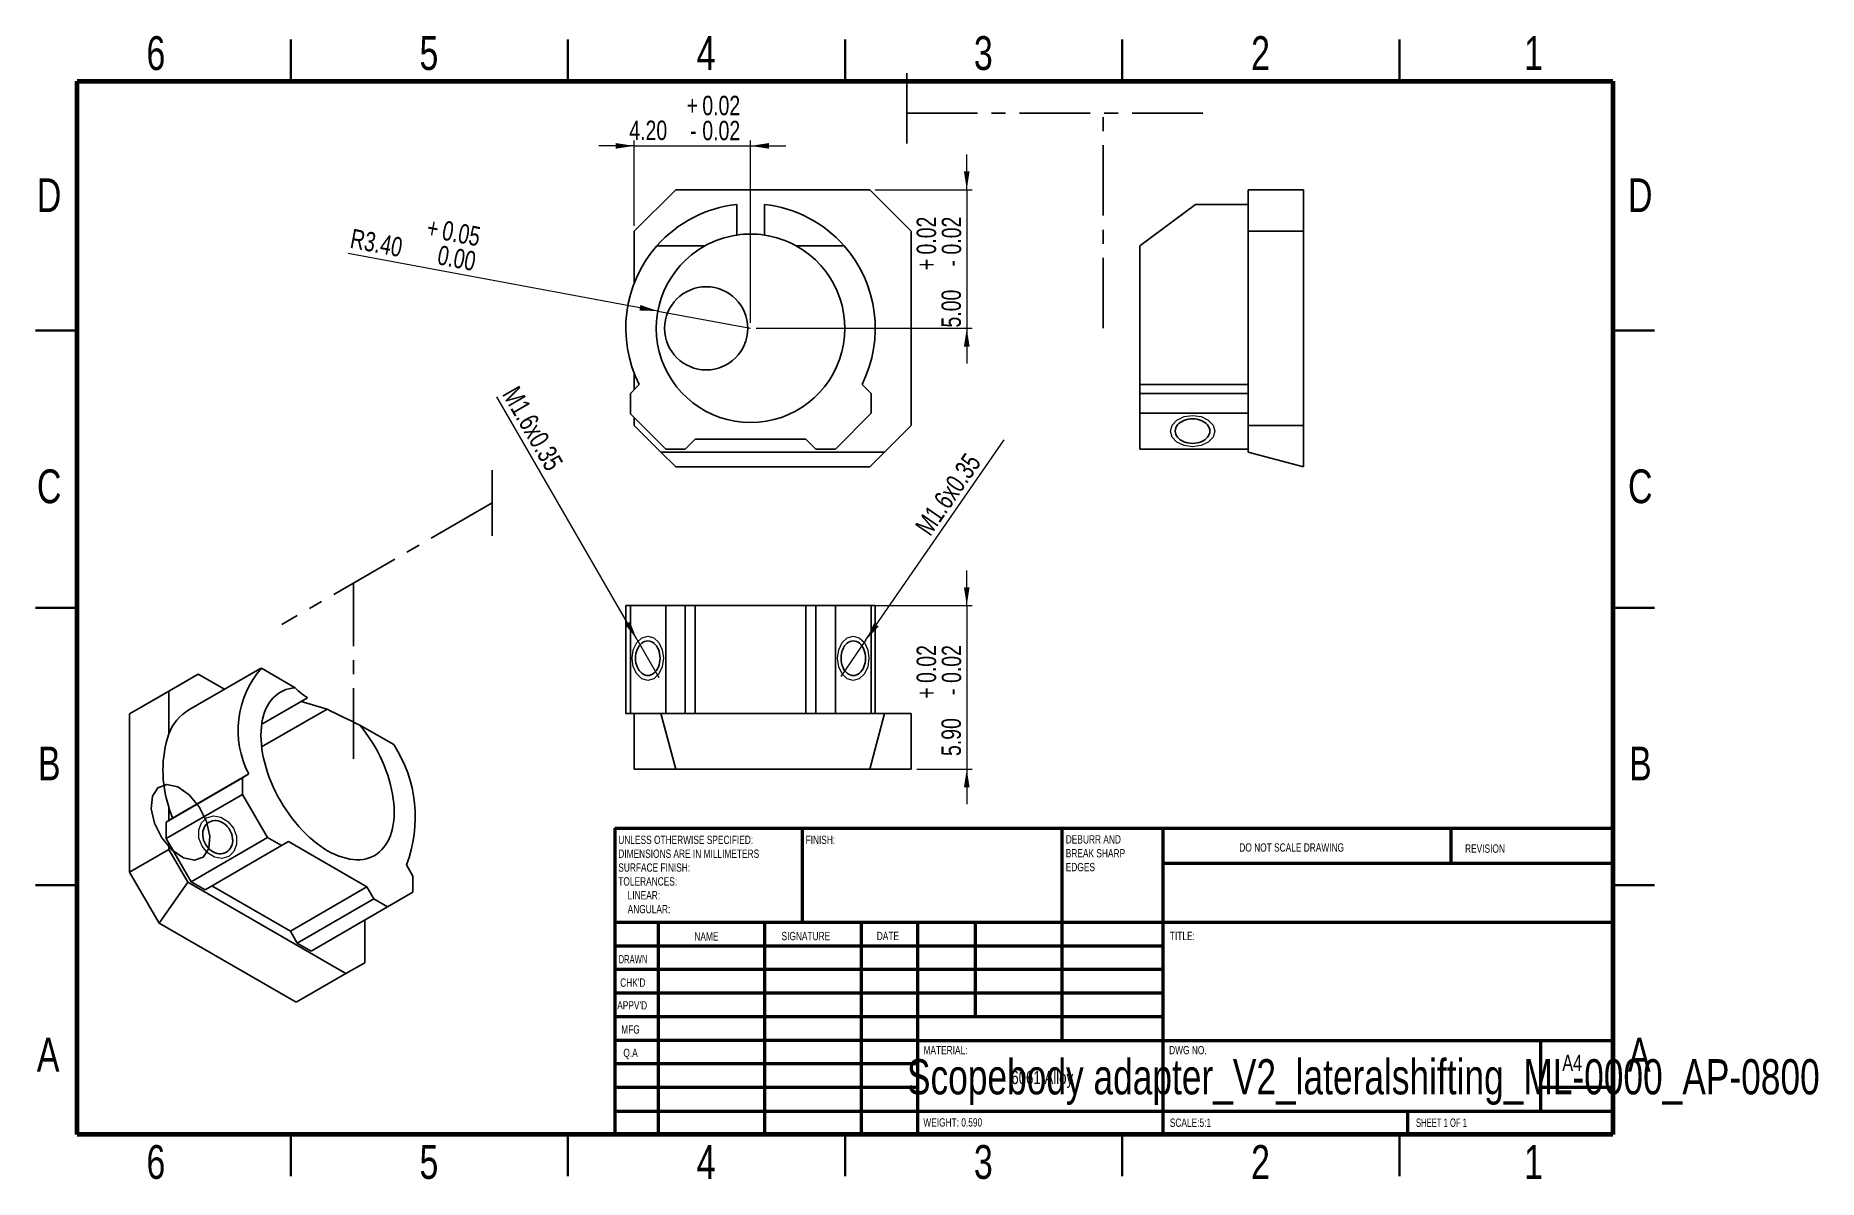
# Model space of a CAD drawing. Header units: millimetres. Extents: x 2 to 324, y 2 to 208.
import ezdxf

# ---------------------------------------------------------------- set-up
doc = ezdxf.new("R2010")
doc.units = ezdxf.units.MM
doc.linetypes.add('CENTERX2', pattern=[20.32, 12.7, -2.54, 2.54, -2.54])
doc.styles.add('SLDTEXTSTYLE0', font='TXT', dxfattribs={"width": 0.75})
doc.styles.add('SLDTEXTSTYLE1', font='TXT', dxfattribs={"width": 0.686449})
doc.styles.add('SLDTEXTSTYLE2', font='TXT', dxfattribs={"width": 0.6875})
doc.dimstyles.new('SLDDIMSTYLE0', dxfattribs={"dimtxt": 3.5, "dimasz": 3.302, "dimexe": 0, "dimexo": 0.0625, "dimgap": 0.875, "dimtad": 1, "dimlfac": 0.2, "dimrnd": 1e-09, "dimzin": 4, "dimdsep": 46, "dimtxsty": 'SLDTEXTSTYLE0', "dimsah": 1, "dimcen": 0.09, "dimadec": 0, "dimazin": 1, "dimtol": 1, "dimtp": 0.02, "dimtm": 0.02, "dimtfac": 1, "dimtmove": 0, "dimatfit": 0, "dimfxl": 0, "dimfrac": 2, "dimtolj": 1, "dimarcsym": 0})
doc.dimstyles.new('SLDDIMSTYLE1', dxfattribs={"dimtxt": 3.5, "dimasz": 3.302, "dimexe": 0, "dimexo": 0.0625, "dimgap": 0.875, "dimtad": 1, "dimlfac": 0.2, "dimrnd": 1e-09, "dimzin": 4, "dimdsep": 46, "dimtxsty": 'SLDTEXTSTYLE0', "dimsah": 1, "dimcen": 0, "dimadec": 0, "dimazin": 1, "dimtol": 1, "dimtp": 0.05, "dimtfac": 1, "dimtofl": 0, "dimtmove": 0, "dimatfit": 3, "dimfxl": 0, "dimfrac": 2, "dimtolj": 1, "dimtzin": 0, "dimarcsym": 0})
doc.dimstyles.new('SLDDIMSTYLE2', dxfattribs={"dimtxt": 3.5, "dimasz": 3.302, "dimexe": 0, "dimexo": 0.0625, "dimgap": 0.875, "dimtad": 1, "dimlfac": 0.2, "dimrnd": 1e-09, "dimzin": 12, "dimdsep": 46, "dimtxsty": 'SLDTEXTSTYLE0', "dimblk1": 'NONE', "dimsah": 1, "dimcen": 0, "dimadec": 0, "dimazin": 3, "dimtfac": 1, "dimtmove": 0, "dimatfit": 3, "dimldrblk": 'NONE', "dimfxl": 0, "dimfrac": 2, "dimtolj": 1, "dimtzin": 12, "dimarcsym": 0})

# ---------------------------------------------------------------- blocks, each defined once
blk = doc.blocks.new('SW_NOTE_0')
at = {"color": 0, "linetype": 'Continuous', "lineweight": 0, "char_height": 1.5, "attachment_point": 1, "style": 'SLDTEXTSTYLE0'}
for s, insert in [('UNLESS OTHERWISE SPECIFIED:', (0, 1.93)), ('SURFACE FINISH:', (0, -3.07)), ('DIMENSIONS ARE IN MILLIMETERS', (0, -0.57)), ('TOLERANCES:', (0, -5.57)), ('LINEAR:', (1.69, -8.07)), ('ANGULAR:', (1.69, -10.57))]:
    blk.add_mtext(s, dxfattribs=dict(at, insert=insert))
blk = doc.blocks.new('SW_NOTE_0_1')
at = {"color": 0, "linetype": 'Continuous', "lineweight": 0, "char_height": 1.5, "attachment_point": 1, "style": 'SLDTEXTSTYLE0'}
for s, insert in [('DEBURR AND', (0, 1.93)), ('BREAK SHARP', (0, -0.57)), ('EDGES', (0, -3.07))]:
    blk.add_mtext(s, dxfattribs=dict(at, insert=insert))
blk = doc.blocks.new('_D')
at = {"color": 7, "linetype": 'Continuous', "lineweight": 0}
for p, q in [((110.45, 188.32), (104.1, 188.32)), ((110.45, 173.92), (110.45, 189.32)), ((110.45, 188.32), (131.45, 188.32)), ((131.45, 156.42), (131.45, 189.32)), ((131.45, 188.32), (137.8, 188.32))]:
    blk.add_line(p, q, dxfattribs=at)
at = {"color": 7, "linetype": 'Continuous', "lineweight": 18}
for points in [[(110.45, 188.32), (107.15, 188.83), (107.15, 187.82)], [(131.45, 188.32), (134.75, 187.82), (134.75, 188.83)]]:
    blk.add_solid(points, dxfattribs=at)
at = {"color": 7, "linetype": 'Continuous', "lineweight": 18, "char_height": 3.5, "attachment_point": 1, "style": 'SLDTEXTSTYLE0'}
for s, insert in [('+', (119.92, 197.36)), ('0.02', (122.75, 197.36)), ('4.20', (109.58, 192.89)), ('-', (120.56, 192.84)), ('0.02', (122.75, 192.84))]:
    blk.add_mtext(s, dxfattribs=dict(at, insert=insert))
blk = doc.blocks.new('_D_1')
at = {"color": 7, "linetype": 'Continuous', "lineweight": 0}
for p, q in [((170.45, 180.42), (170.45, 186.77)), ((153.95, 180.42), (171.45, 180.42)), ((170.45, 180.42), (170.45, 155.42)), ((132.45, 155.42), (171.45, 155.42)), ((170.45, 155.42), (170.45, 149.07))]:
    blk.add_line(p, q, dxfattribs=at)
at = {"color": 7, "linetype": 'Continuous', "lineweight": 18}
for points in [[(170.45, 180.42), (170.96, 183.72), (169.94, 183.72)], [(170.45, 155.42), (169.94, 152.12), (170.96, 152.12)]]:
    blk.add_solid(points, dxfattribs=at)
at = {"color": 7, "linetype": 'Continuous', "lineweight": 18, "char_height": 3.5, "attachment_point": 1, "rotation": 90, "style": 'SLDTEXTSTYLE0'}
for s, insert in [('0.02', (161.41, 168.73)), ('0.02', (165.94, 168.73)), ('+', (161.41, 165.9)), ('-', (165.94, 166.54)), ('5.00', (165.89, 155.56))]:
    blk.add_mtext(s, dxfattribs=dict(at, insert=insert))
blk = doc.blocks.new('_D_2')
at = {"color": 7, "linetype": 'Continuous', "lineweight": 0}
for q in [(58.86, 168.93), (131.45, 155.42)]:
    blk.add_line((114.74, 158.53), q, dxfattribs=at)
at = {"color": 7, "linetype": 'Continuous', "lineweight": 18}
blk.add_solid([(114.74, 158.53), (111.59, 159.63), (111.4, 158.64)], dxfattribs=at)
at = {"color": 7, "linetype": 'Continuous', "lineweight": 18, "char_height": 3.5, "attachment_point": 1, "rotation": 349.4541, "style": 'SLDTEXTSTYLE0'}
for s, insert in [('+', (73.47, 175.39)), ('0.05', (76.25, 174.88)), ('R3.40', (59.69, 173.41)), ('0.00', (75.42, 170.43))]:
    blk.add_mtext(s, dxfattribs=dict(at, insert=insert))
blk = doc.blocks.new('_D_3')
at = {"color": 7, "linetype": 'Continuous', "lineweight": 0}
for p, q in [((170.45, 105.42), (170.45, 111.77)), ((149.45, 105.42), (171.45, 105.42)), ((170.45, 105.42), (170.45, 75.92)), ((161.45, 75.92), (171.45, 75.92)), ((170.45, 75.92), (170.45, 69.57))]:
    blk.add_line(p, q, dxfattribs=at)
at = {"color": 7, "linetype": 'Continuous', "lineweight": 18}
for points in [[(170.45, 105.42), (170.96, 108.72), (169.94, 108.72)], [(170.45, 75.92), (169.94, 72.62), (170.96, 72.62)]]:
    blk.add_solid(points, dxfattribs=at)
at = {"color": 7, "linetype": 'Continuous', "lineweight": 18, "char_height": 3.5, "attachment_point": 1, "rotation": 90, "style": 'SLDTEXTSTYLE0'}
for s, insert in [('0.02', (161.41, 91.46)), ('0.02', (165.94, 91.46)), ('+', (161.41, 88.63)), ('-', (165.94, 89.27)), ('5.90', (165.89, 78.28))]:
    blk.add_mtext(s, dxfattribs=dict(at, insert=insert))
blk = doc.blocks.new('_D_4')
at = {"color": 7, "linetype": 'Continuous', "lineweight": 0}
for q in [(85.69, 143.08), (114.92, 92.46)]:
    blk.add_line((110.92, 99.38), q, dxfattribs=at)
at = {"color": 7, "linetype": 'Continuous', "lineweight": 18}
blk.add_solid([(110.92, 99.38), (109.71, 102.5), (108.83, 101.99)], dxfattribs=at)
at = {"color": 7, "linetype": 'Continuous', "lineweight": 18, "insert": (89.59, 145.33), "char_height": 3.5, "attachment_point": 1, "rotation": 300, "style": 'SLDTEXTSTYLE0'}
blk.add_mtext('M1.6x0.35', dxfattribs=at)
blk = doc.blocks.new('_None')
blk = doc.blocks.new('_D_5')
at = {"color": 7, "linetype": 'Continuous', "lineweight": 0}
for q in [(177.21, 135.32), (147.71, 92.63)]:
    blk.add_line((152.26, 99.21), q, dxfattribs=at)
at = {"color": 7, "linetype": 'Continuous', "lineweight": 18}
blk.add_solid([(152.26, 99.21), (154.56, 101.64), (153.72, 102.22)], dxfattribs=at)
at = {"color": 7, "linetype": 'Continuous', "lineweight": 18, "insert": (160.97, 119.74), "char_height": 3.5, "attachment_point": 1, "rotation": 55.3562, "style": 'SLDTEXTSTYLE0'}
blk.add_mtext('M1.6x0.35', dxfattribs=at)

msp = doc.modelspace()

# ---------------------------------------------------------------- linework, layer by layer
at = {"color": 7, "linetype": 'Continuous', "lineweight": 35}
for p, q in [((48.5, 200), (48.5, 207.5)), ((98.5, 200), (98.5, 207.5)), ((148.5, 207.5), (148.5, 200)), ((148.5, 200), (148.5, 207.5)), ((198.5, 200), (198.5, 207.5)), ((248.5, 200), (248.5, 207.5)), ((10, 155), (2.5, 155)), ((287, 155), (294.5, 155)), ((2.5, 105), (10, 105)), ((10, 105), (2.5, 105)), ((294.5, 105), (287, 105)), ((287, 105), (294.5, 105)), ((10, 55), (2.5, 55)), ((287, 55), (294.5, 55)), ((48.5, 10), (48.5, 2.5)), ((98.5, 10), (98.5, 2.5)), ((148.5, 2.5), (148.5, 10)), ((148.5, 10), (148.5, 2.5)), ((198.5, 10), (198.5, 2.5)), ((248.5, 10), (248.5, 2.5))]:
    msp.add_line(p, q, dxfattribs=at)
at = {"color": 7, "linetype": 'Continuous', "lineweight": 70}
for p, q in [((10, 10), (10, 200)), ((10, 200), (287, 200)), ((287, 200), (287, 10)), ((287, 10), (10, 10))]:
    msp.add_line(p, q, dxfattribs=at)
at = {"color": 7, "linetype": 'CENTERX2'}
for p, q in [((159.667, 201.469), (159.667, 186.969)), ((159.667, 194.219), (213.331, 194.219)), ((195.073, 155.419), (195.073, 194.219)), ((84.867, 129.844), (84.867, 118.004)), ((84.867, 123.924), (46.921, 102.018)), ((59.831, 77.789), (59.831, 109.471))]:
    msp.add_line(p, q, dxfattribs=at)
at = {"color": 7, "linetype": 'Continuous', "lineweight": 25}
for p, q in [((117.951, 180.419), (110.451, 172.919)), ((117.951, 180.419), (152.951, 180.419)), ((160.451, 172.919), (152.951, 180.419)), ((221.183, 172.919), (221.183, 180.419)), ((221.183, 180.419), (231.183, 180.419)), ((231.183, 180.419), (231.183, 172.919)), ((128.951, 177.779), (128.951, 172.234)), ((133.951, 172.234), (133.951, 177.779)), ((201.683, 170.279), (211.683, 177.779)), ((221.183, 177.779), (211.683, 177.779)), ((110.451, 163.496), (110.451, 172.919)), ((160.451, 172.919), (160.451, 137.919)), ((231.183, 172.919), (221.183, 172.919)), ((221.183, 172.919), (221.183, 137.919)), ((231.183, 172.919), (231.183, 137.919)), ((114.557, 170.279), (123.195, 170.279)), ((139.707, 170.279), (148.345, 170.279)), ((201.683, 145.315), (201.683, 170.279)), ((111.349, 145.311), (109.779, 143.655)), ((110.451, 144.364), (110.451, 147.341)), ((153.219, 143.651), (151.555, 145.315)), ((201.683, 145.315), (221.183, 145.315)), ((201.683, 143.651), (201.683, 145.315)), ((109.779, 143.655), (109.779, 140.023)), ((153.219, 140.115), (153.219, 143.651)), ((201.683, 143.651), (221.183, 143.651)), ((201.683, 140.115), (201.683, 143.651)), ((109.779, 140.023), (116.149, 133.652)), ((110.451, 137.919), (110.451, 139.35)), ((146.754, 133.651), (153.219, 140.115)), ((221.183, 140.115), (201.683, 140.115)), ((201.683, 133.651), (201.683, 140.115)), ((110.451, 137.919), (115.272, 133.098)), ((119.685, 133.652), (121.451, 135.419)), ((121.451, 135.419), (141.451, 135.419)), ((141.451, 135.419), (143.219, 133.651)), ((155.631, 133.098), (160.451, 137.919)), ((221.183, 137.919), (231.183, 137.919)), ((221.183, 133.098), (221.183, 137.919)), ((231.183, 137.919), (231.183, 130.419)), ((115.272, 133.098), (155.631, 133.098)), ((115.272, 133.098), (117.951, 130.419)), ((116.149, 133.652), (119.685, 133.652)), ((143.219, 133.651), (146.754, 133.651)), ((152.951, 130.419), (155.631, 133.098)), ((201.683, 133.651), (221.183, 133.651)), ((231.183, 130.419), (221.183, 133.098)), ((152.951, 130.419), (117.951, 130.419)), ((108.951, 105.42), (108.951, 85.92)), ((108.951, 105.42), (109.779, 105.42)), ((109.779, 105.42), (109.779, 85.92)), ((109.779, 105.42), (116.149, 105.42)), ((116.149, 85.92), (116.149, 105.42)), ((116.149, 105.42), (119.685, 105.42)), ((119.685, 105.42), (119.685, 85.92)), ((119.685, 105.42), (121.451, 105.42)), ((121.451, 105.42), (121.451, 85.92)), ((121.451, 105.42), (141.451, 105.42)), ((141.451, 105.42), (141.451, 85.92)), ((141.451, 105.42), (143.219, 105.42)), ((143.219, 85.92), (143.219, 105.42)), ((143.219, 105.42), (146.754, 105.42)), ((146.754, 105.42), (146.754, 85.92)), ((146.754, 105.42), (153.219, 105.42)), ((153.219, 85.92), (153.219, 105.42)), ((153.219, 105.42), (153.951, 105.42)), ((153.951, 85.92), (153.951, 105.42)), ((42.918, 94.005), (30.12, 86.617)), ((43.211, 94.121), (49.32, 90.595)), ((24.752, 88.973), (31.823, 93.055)), ((31.823, 93.055), (26.52, 89.993)), ((31.823, 93.055), (36.548, 90.328)), ((26.52, 89.993), (19.449, 85.911)), ((19.449, 85.911), (24.752, 88.973)), ((26.52, 82.299), (26.52, 89.993)), ((51.547, 88.778), (43.268, 83.998)), ((55.082, 86.737), (50.369, 88.098)), ((19.449, 57.332), (19.449, 85.911)), ((43.267, 79.916), (55.082, 86.737)), ((60.995, 83.855), (67.103, 80.329)), ((108.951, 85.92), (109.779, 85.92)), ((109.779, 85.92), (110.451, 85.92)), ((110.451, 75.92), (110.451, 85.92)), ((110.451, 85.92), (115.272, 85.92)), ((115.272, 85.92), (155.631, 85.92)), ((115.272, 85.92), (117.951, 75.92)), ((152.951, 75.92), (155.631, 85.92)), ((155.631, 85.92), (160.451, 85.92)), ((160.451, 85.92), (160.451, 75.92)), ((26.044, 66.372), (39.833, 74.332)), ((27.155, 67.083), (40.943, 75.043)), ((40.943, 75.043), (39.833, 74.332)), ((39.833, 74.332), (39.833, 71.366)), ((117.951, 75.92), (110.451, 75.92)), ((152.951, 75.92), (117.951, 75.92)), ((160.451, 75.92), (152.951, 75.92)), ((39.833, 71.366), (26.044, 63.406)), ((39.833, 71.366), (44.337, 63.564)), ((26.52, 66.677), (26.52, 69.107)), ((26.52, 66.677), (26.044, 66.372)), ((26.044, 63.406), (26.044, 66.372)), ((27.155, 67.083), (26.52, 66.677)), ((19.449, 57.332), (26.52, 61.414)), ((26.044, 63.406), (26.52, 62.583)), ((26.52, 62.583), (30.549, 55.604)), ((26.52, 61.414), (26.52, 62.583)), ((26.52, 61.414), (29.928, 55.51)), ((30.549, 55.604), (44.337, 63.564)), ((46.837, 62.121), (33.049, 54.161)), ((44.337, 63.564), (46.837, 62.121)), ((46.837, 62.121), (48.086, 62.842)), ((48.086, 62.842), (62.228, 54.678)), ((70.55, 56.596), (69.373, 58.634)), ((24.752, 48.146), (19.449, 57.332)), ((29.928, 55.51), (24.752, 48.146)), ((29.928, 55.51), (58.466, 39.035)), ((33.049, 54.161), (30.549, 55.604)), ((34.298, 54.882), (48.44, 46.718)), ((62.228, 54.678), (48.44, 46.718)), ((62.228, 54.678), (63.478, 52.513)), ((70.55, 53.709), (70.55, 56.596)), ((49.69, 44.553), (63.478, 52.513)), ((63.478, 52.513), (65.978, 51.07)), ((65.978, 51.07), (70.55, 53.709)), ((65.978, 51.07), (52.19, 43.11)), ((61.875, 48.701), (61.875, 41.004)), ((49.501, 33.859), (24.752, 48.146)), ((48.44, 46.718), (49.69, 44.553)), ((52.19, 43.11), (49.69, 44.553)), ((49.501, 33.859), (58.466, 39.035)), ((58.466, 39.035), (61.875, 41.004))]:
    msp.add_line(p, q, dxfattribs=at)
at = {"color": 7, "linetype": 'Continuous', "lineweight": 50}
for p, q in [((107, 65.25), (287, 65.25)), ((107, 65.25), (107, 10)), ((140.8, 48.25), (140.8, 65.25)), ((187.6, 65.25), (187.6, 27)), ((205.8, 65.25), (205.8, 10)), ((257.8, 58.875), (257.8, 65.25)), ((287, 58.875), (205.8, 58.875)), ((287, 48.25), (107, 48.25)), ((114.8, 48.25), (114.8, 10)), ((133.991, 48.25), (133.991, 10)), ((151.399, 48.25), (151.399, 10)), ((161.6, 10), (161.6, 48.25)), ((172, 31.25), (172, 48.25)), ((205.8, 44), (107, 44)), ((205.8, 39.75), (107, 39.75)), ((205.8, 35.5), (107, 35.5)), ((205.8, 31.25), (107, 31.25)), ((161.6, 27), (107, 27)), ((161.6, 27), (287, 27)), ((274, 14.25), (274, 27)), ((161.6, 22.75), (107, 22.75)), ((161.6, 18.5), (107, 18.5)), ((287, 18.5), (274, 18.5)), ((107, 14.25), (287, 14.25)), ((250, 10), (250, 14.25))]:
    msp.add_line(p, q, dxfattribs=at)
at = {"color": 7, "linetype": 'Continuous', "lineweight": 18, "flags": 128}
for points in [[(215.183, 136.883), (214.878, 135.801), (214.011, 134.883), (212.713, 134.27), (211.183, 134.055), (209.652, 134.27), (208.354, 134.883), (207.487, 135.801), (207.183, 136.883), (207.487, 137.966), (208.354, 138.883), (209.652, 139.496), (211.183, 139.712), (212.713, 139.496), (214.011, 138.883), (214.878, 137.966), (215.183, 136.883)], [(112.917, 91.92), (111.835, 92.225), (110.917, 93.092), (110.304, 94.39), (110.088, 95.92), (110.304, 97.451), (110.917, 98.749), (111.835, 99.616), (112.917, 99.92), (113.999, 99.616), (114.917, 98.749), (115.53, 97.451), (115.745, 95.92), (115.53, 94.39), (114.917, 93.092), (113.999, 92.225), (112.917, 91.92)], [(149.987, 91.92), (148.904, 92.225), (147.987, 93.092), (147.374, 94.39), (147.158, 95.92), (147.374, 97.451), (147.987, 98.749), (148.904, 99.616), (149.987, 99.92), (151.069, 99.616), (151.987, 98.749), (152.6, 97.451), (152.815, 95.92), (152.6, 94.39), (151.987, 93.092), (151.069, 92.225), (149.987, 91.92)], [(32.506, 62.012), (31.956, 63.462), (31.92, 64.94), (32.404, 66.22), (33.334, 67.109), (34.569, 67.47), (35.92, 67.249), (37.182, 66.479), (38.163, 65.278), (38.713, 63.828), (38.748, 62.35), (38.264, 61.069), (37.334, 60.181), (36.1, 59.819), (34.748, 60.041), (33.486, 60.811), (32.506, 62.012)]]:
    msp.add_lwpolyline(points, dxfattribs=at)
at = {"color": 7, "linetype": 'Continuous', "lineweight": 25, "flags": 128}
for points in [[(211.183, 139.093), (210.775, 139.074), (210.374, 139.018), (209.987, 138.925), (209.62, 138.797), (209.28, 138.636), (208.973, 138.446), (208.703, 138.228), (208.476, 137.988), (208.295, 137.729), (208.164, 137.455), (208.084, 137.172), (208.058, 136.883), (208.084, 136.595), (208.164, 136.311), (208.295, 136.038), (208.476, 135.778), (208.703, 135.538), (208.973, 135.321), (209.28, 135.13), (209.62, 134.97), (209.987, 134.842), (210.374, 134.749), (210.775, 134.692), (211.183, 134.673), (211.591, 134.692), (211.991, 134.749), (212.378, 134.842), (212.745, 134.97), (213.085, 135.13), (213.392, 135.321), (213.662, 135.538), (213.889, 135.778), (214.07, 136.038), (214.201, 136.311), (214.281, 136.595), (214.308, 136.883), (214.281, 137.172), (214.201, 137.455), (214.07, 137.729), (213.889, 137.988), (213.662, 138.228), (213.392, 138.446), (213.085, 138.636), (212.745, 138.797), (212.378, 138.925), (211.991, 139.018), (211.591, 139.074), (211.183, 139.093)], [(115.127, 95.92), (115.108, 96.328), (115.051, 96.729), (114.958, 97.116), (114.831, 97.483), (114.67, 97.823), (114.479, 98.13), (114.262, 98.4), (114.022, 98.627), (113.763, 98.808), (113.489, 98.939), (113.205, 99.019), (112.917, 99.045), (112.628, 99.019), (112.345, 98.939), (112.071, 98.808), (111.812, 98.627), (111.572, 98.4), (111.354, 98.13), (111.164, 97.823), (111.003, 97.483), (110.875, 97.116), (110.782, 96.729), (110.726, 96.328), (110.707, 95.92), (110.726, 95.513), (110.782, 95.112), (110.875, 94.725), (111.003, 94.358), (111.164, 94.018), (111.354, 93.711), (111.572, 93.441), (111.812, 93.214), (112.071, 93.033), (112.345, 92.902), (112.628, 92.822), (112.917, 92.795), (113.205, 92.822), (113.489, 92.902), (113.763, 93.033), (114.022, 93.214), (114.262, 93.441), (114.479, 93.711), (114.67, 94.018), (114.831, 94.358), (114.958, 94.725), (115.051, 95.112), (115.108, 95.513), (115.127, 95.92)], [(152.196, 95.92), (152.178, 96.328), (152.121, 96.729), (152.028, 97.116), (151.9, 97.483), (151.74, 97.823), (151.549, 98.13), (151.332, 98.4), (151.092, 98.627), (150.832, 98.808), (150.559, 98.939), (150.275, 99.019), (149.987, 99.045), (149.698, 99.019), (149.415, 98.939), (149.141, 98.808), (148.882, 98.627), (148.642, 98.4), (148.424, 98.13), (148.234, 97.823), (148.073, 97.483), (147.945, 97.116), (147.852, 96.729), (147.796, 96.328), (147.777, 95.92), (147.796, 95.513), (147.852, 95.112), (147.945, 94.725), (148.073, 94.358), (148.234, 94.018), (148.424, 93.711), (148.642, 93.441), (148.882, 93.214), (149.141, 93.033), (149.415, 92.902), (149.698, 92.822), (149.987, 92.795), (150.275, 92.822), (150.559, 92.902), (150.832, 93.033), (151.092, 93.214), (151.332, 93.441), (151.549, 93.711), (151.74, 94.018), (151.9, 94.358), (152.028, 94.725), (152.121, 95.112), (152.178, 95.513), (152.196, 95.92)], [(60.995, 83.855), (61.575, 83.124), (62.134, 82.367), (62.672, 81.588), (63.185, 80.788), (63.674, 79.97), (64.136, 79.137), (64.57, 78.292), (64.974, 77.436), (65.347, 76.573), (65.688, 75.705), (65.997, 74.835), (66.271, 73.966), (66.51, 73.101), (66.714, 72.242), (66.881, 71.392), (67.011, 70.553), (67.105, 69.729), (67.16, 68.921), (67.178, 68.133), (67.158, 67.367), (67.101, 66.625), (67.006, 65.91), (66.874, 65.223), (66.705, 64.568), (66.5, 63.945), (66.259, 63.358), (65.983, 62.807), (65.673, 62.295), (65.33, 61.823), (64.956, 61.393), (64.55, 61.006), (64.115, 60.663), (63.652, 60.365), (63.162, 60.114), (62.647, 59.91), (62.108, 59.753), (61.548, 59.645), (60.968, 59.585), (60.369, 59.574), (59.754, 59.611), (59.124, 59.697), (58.482, 59.832), (57.83, 60.014), (57.169, 60.244), (56.502, 60.52), (55.831, 60.843), (55.157, 61.21), (54.484, 61.62), (53.813, 62.073), (53.145, 62.567), (52.485, 63.1), (51.832, 63.671), (51.19, 64.277), (50.561, 64.918), (49.946, 65.591), (49.347, 66.293), (48.767, 67.023), (48.206, 67.779), (47.668, 68.557), (47.153, 69.356), (46.663, 70.173), (46.2, 71.005), (45.765, 71.85), (45.359, 72.706), (44.984, 73.568), (44.642, 74.436), (44.332, 75.306), (44.056, 76.175), (43.815, 77.04), (43.61, 77.9), (43.441, 78.751), (43.309, 79.59), (43.214, 80.415), (43.156, 81.223), (43.137, 82.012), (43.155, 82.779), (43.21, 83.523), (43.304, 84.239), (43.434, 84.927), (43.601, 85.584), (43.805, 86.208), (44.044, 86.798), (44.318, 87.35), (44.626, 87.864), (44.968, 88.338), (45.341, 88.77), (45.745, 89.159), (46.179, 89.504), (46.641, 89.804), (47.129, 90.057), (47.643, 90.264), (48.181, 90.422), (48.74, 90.533), (49.32, 90.595)], [(36.897, 60.938), (37.172, 61.128), (37.415, 61.361), (37.623, 61.633), (37.792, 61.939), (37.919, 62.274), (38.002, 62.633), (38.038, 63.009), (38.029, 63.396), (37.974, 63.788), (37.873, 64.176), (37.729, 64.556), (37.544, 64.92), (37.321, 65.263), (37.064, 65.577), (36.778, 65.859), (36.467, 66.103), (36.136, 66.304), (35.792, 66.46), (35.44, 66.568), (35.086, 66.626), (34.736, 66.633), (34.397, 66.589), (34.073, 66.494), (33.772, 66.351), (33.497, 66.161), (33.253, 65.929), (33.045, 65.657), (32.876, 65.351), (32.749, 65.015), (32.667, 64.656), (32.63, 64.28), (32.639, 63.893), (32.695, 63.502), (32.795, 63.113), (32.939, 62.733), (33.124, 62.369), (33.347, 62.027), (33.604, 61.712), (33.891, 61.431), (34.202, 61.187), (34.532, 60.985), (34.877, 60.829), (35.229, 60.721), (35.582, 60.663), (35.932, 60.656), (36.272, 60.7), (36.595, 60.795), (36.897, 60.938)]]:
    msp.add_lwpolyline(points, dxfattribs=at)
at = {"color": 7, "linetype": 'Continuous', "flags": 128}
msp.add_lwpolyline([(33.712, 61.596), (32.733, 60.057), (31.131, 59.47), (29.149, 59.925), (27.09, 61.353), (25.268, 63.536), (23.958, 66.143), (23.362, 68.775), (23.569, 71.033), (24.549, 72.572), (26.151, 73.159), (28.133, 72.704), (30.191, 71.276), (32.014, 69.093), (33.323, 66.486), (33.92, 63.854), (33.712, 61.596)], dxfattribs=at)
at = {"color": 7, "linetype": 'Continuous'}
msp.add_circle((123.451, 155.419), 7.5, dxfattribs=at)
at = {"color": 7, "linetype": 'Continuous', "lineweight": 25}
for centre, radius, start, end in [((131.451, 155.419), 22.5, 96.37937, 138.66392), ((131.451, 155.419), 22.5, 41.33608, 83.62063), ((131.451, 155.419), 17, 98.45652, 119.05456), ((131.451, 155.419), 17, 81.54348, 98.45652), ((131.451, 155.419), 17, 60.94544, 81.54348), ((131.451, 155.419), 22.5, 138.66392, 206.69384), ((131.451, 155.419), 17, 119.05456, 60.94544), ((131.451, 155.419), 22.5, 333.31673, 41.33608), ((55.983, 82.929), 16.982, 138.77096, 207.6683), ((34.594, 79.227), 8.639, 121.19166, 159.1687), ((46.577, 75.703), 21.114, 161.79683, 198.20317), ((46.924, 67.252), 24.046, 338.99902, 32.94562), ((59.264, 78.269), 34.002, 195.63166, 199.20676)]:
    msp.add_arc(centre, radius, start, end, dxfattribs=at)
for major_axis, start_param, end_param in [((26.486, -10.575), 2.9835094, 3.0475381), ((20.012, -7.99), 3.3257572, 3.6852609), ((20.012, -7.99), 3.9804491, 4.3399528)]:
    msp.add_ellipse((69.168, 83.179), major_axis=major_axis, ratio=0.119714, start_param=start_param, end_param=end_param, dxfattribs=at)

# ---------------------------------------------------------------- block references
at = {"color": 7, "linetype": 'Continuous', "lineweight": 0}
for name, p in [('SW_NOTE_0', (107.594, 61.987)), ('SW_NOTE_0_1', (188.309, 62.069))]:
    msp.add_blockref(name, p, dxfattribs=at)

# ---------------------------------------------------------------- texts
for s, insert, char_height, attachment_point, style in [('6', (24.189, 208.114), 6.096, 2, 'SLDTEXTSTYLE0'), ('5', (73.439, 208.114), 6.096, 2, 'SLDTEXTSTYLE0'), ('4', (123.439, 208.114), 6.096, 2, 'SLDTEXTSTYLE0'), ('3', (173.439, 208.114), 6.096, 2, 'SLDTEXTSTYLE0'), ('2', (223.439, 208.114), 6.096, 2, 'SLDTEXTSTYLE0'), ('1', (272.689, 208.114), 6.096, 2, 'SLDTEXTSTYLE0'), ('D', (4.93, 182.476), 6.096, 2, 'SLDTEXTSTYLE0'), ('D', (291.93, 182.476), 6.096, 2, 'SLDTEXTSTYLE0'), ('C', (4.937, 129.976), 6.096, 2, 'SLDTEXTSTYLE0'), ('C', (291.937, 129.976), 6.096, 2, 'SLDTEXTSTYLE0'), ('B', (4.953, 79.976), 6.096, 2, 'SLDTEXTSTYLE0'), ('B', (291.953, 79.976), 6.096, 2, 'SLDTEXTSTYLE0'), ('FINISH:', (141.371, 63.919), 1.5, 1, 'SLDTEXTSTYLE0'), ('DO NOT SCALE DRAWING', (219.615, 62.533), 1.5, 1, 'SLDTEXTSTYLE0'), ('REVISION', (260.328, 62.335), 1.5, 1, 'SLDTEXTSTYLE0'), ('NAME', (121.322, 46.501), 1.5, 1, 'SLDTEXTSTYLE0'), ('SIGNATURE', (137.034, 46.562), 1.5, 1, 'SLDTEXTSTYLE0'), ('DATE', (154.215, 46.576), 1.5, 1, 'SLDTEXTSTYLE0'), ('TITLE:', (207.09, 46.576), 1.5, 1, 'SLDTEXTSTYLE0'), ('DRAWN', (107.643, 42.385), 1.5, 1, 'SLDTEXTSTYLE1'), ("CHK'D", (107.939, 38.162), 1.5, 1, 'SLDTEXTSTYLE0'), ("APPV'D", (107.402, 34.066), 1.5, 1, 'SLDTEXTSTYLE0'), ('MFG', (108.124, 29.716), 1.5, 1, 'SLDTEXTSTYLE0'), ('A', (4.757, 27.476), 6.096, 2, 'SLDTEXTSTYLE0'), ('MATERIAL:', (162.646, 25.986), 1.5, 1, 'SLDTEXTSTYLE0'), ('DWG NO.', (206.953, 25.986), 1.5, 1, 'SLDTEXTSTYLE0'), ('A', (291.757, 27.476), 6.096, 2, 'SLDTEXTSTYLE0'), ('Q.A', (108.509, 25.505), 1.5, 1, 'SLDTEXTSTYLE0'), ('Scopebody adapter_V2_lateralshifting_ML-0000_AP-0800', (241.986, 23.607), 6.35, 2, 'SLDTEXTSTYLE0'), ('A4', (277.871, 24.406), 2.9104, 1, 'SLDTEXTSTYLE0'), ('6061 Alloy', (184.065, 21.486), 2.3813, 2, 'SLDTEXTSTYLE0'), ('WEIGHT: 0.590', (162.618, 12.949), 1.4986, 1, 'SLDTEXTSTYLE0'), ('SCALE:5:1', (207.074, 12.9), 1.5, 1, 'SLDTEXTSTYLE0'), ('SHEET 1 OF 1', (251.478, 12.9), 1.5, 1, 'SLDTEXTSTYLE2'), ('6', (24.189, 8.114), 6.096, 2, 'SLDTEXTSTYLE0'), ('5', (73.439, 8.114), 6.096, 2, 'SLDTEXTSTYLE0'), ('4', (123.439, 8.114), 6.096, 2, 'SLDTEXTSTYLE0'), ('3', (173.439, 8.114), 6.096, 2, 'SLDTEXTSTYLE0'), ('2', (223.439, 8.114), 6.096, 2, 'SLDTEXTSTYLE0'), ('1', (272.689, 8.114), 6.096, 2, 'SLDTEXTSTYLE0')]:
    msp.add_mtext(s, dxfattribs=dict(at, insert=insert, char_height=char_height, attachment_point=attachment_point, style=style))

# ---------------------------------------------------------------- dimensions: what is measured, and where the dimension line sits
at = {"color": 7, "linetype": 'Continuous', "lineweight": 18}
dim = msp.add_linear_dim(base=(131.451, 188.324), p1=(110.451, 172.919), p2=(131.451, 155.419), dimstyle='SLDDIMSTYLE0', dxfattribs=at)
dim.commit()
dim.dimension.update_dxf_attribs({"geometry": '_D', "text_midpoint": (120.69, 188.324), "dimtype": 160})
for base, p1, p2, picture, middle in [((170.451, 155.419), (152.951, 180.419), (131.451, 155.419), '_D_1', (170.451, 166.67)), ((170.451, 75.92), (148.451, 105.42), (160.451, 75.92), '_D_3', (170.451, 89.397))]:
    dim = msp.add_linear_dim(base=base, p1=p1, p2=p2, angle=90, dimstyle='SLDDIMSTYLE0', dxfattribs=at)
    dim.commit()
    dim.dimension.update_dxf_attribs({"geometry": picture, "text_midpoint": middle, "dimtype": 160})
dim = msp.add_radius_dim(center=(131.451, 155.419), mpoint=(114.738, 158.53), dimstyle='SLDDIMSTYLE1', dxfattribs=at)
dim.commit()
dim.dimension.update_dxf_attribs({"geometry": '_D_2', "text_midpoint": (71.014, 166.67), "dimtype": 164})
for p1, p2, picture, middle in [((114.917, 92.456), (110.917, 99.385), '_D_4', (91.156, 133.612)), ((147.713, 92.63), (152.261, 99.211), '_D_5', (171.003, 126.335))]:
    dim = msp.add_diameter_dim_2p(p1=p1, p2=p2, text='M1.6x0.35', dimstyle='SLDDIMSTYLE2', override={"dimpost": '<>'}, dxfattribs=at)
    dim.commit()
    dim.dimension.update_dxf_attribs({"geometry": picture, "text_midpoint": middle, "dimtype": 163})

doc.saveas('drawing.dxf')
